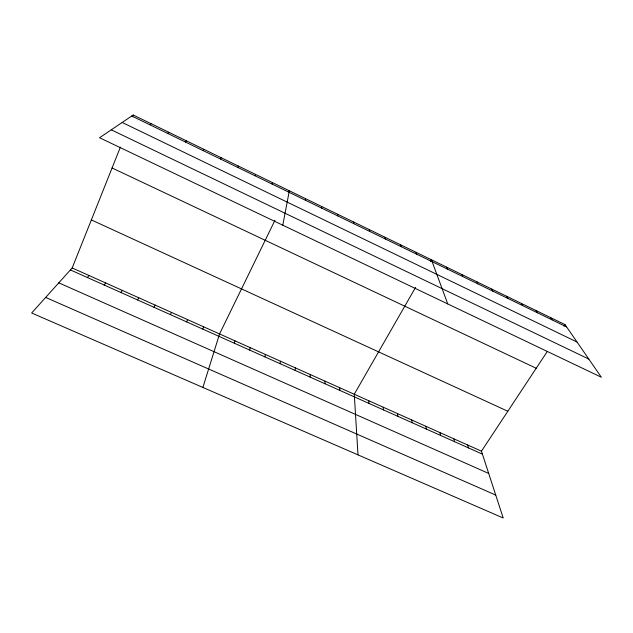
<?xml version="1.0" encoding="UTF-8"?>
<svg xmlns="http://www.w3.org/2000/svg" width="633" height="633" viewBox="0 0 633 633"><rect width="100%" height="100%" fill="white"/><g stroke="black" fill="none" stroke-linecap="round" stroke-linejoin="round"><path stroke-width="0.95" d="M324.982 383.748L325.006 381.145M321.635 208.091L321.683 206.5M310.115 377.094L310.233 374.53M295.144 370.408L295.366 367.876M305.399 200.218L305.565 198.675M280.079 363.674L280.403 361.174M264.918 356.893L265.338 354.433M282.785 225.198L289.336 190.794L288.521 192.472M249.655 350.065L250.177 347.644M234.297 343.197L234.922 340.815M272.087 184.061L272.499 182.621M202.892 387.443L219.564 333.939L274.991 220.229M202.789 329.113L203.636 326.81M254.996 175.768L255.526 174.384M72.186 267.965L481.452 451.179L503.195 517.992L31.65 313.003L72.186 267.965L120.412 147.078M132.487 116.804L133.207 115.008L565.032 324.618L601.35 377.244L99.571 137.749L133.207 115.008M186.64 321.896L187.597 319.625M170.38 314.625L171.448 312.393M237.779 167.421L238.443 166.091M154.009 307.306L155.188 305.122M415.58 287.366L354.266 394.24L357.993 454.866M430.456 261.453L431.421 259.759L447.745 303.927M137.519 299.931L138.817 297.787M220.442 159.01L221.226 157.736M481.452 451.179L547.387 351.331M563.979 326.201L565.032 324.618M120.919 292.509L122.327 290.412M104.2 285.032L105.727 282.983M202.964 150.535L203.881 149.317M87.37 277.507L89.016 275.497M185.358 141.998L186.411 140.835M167.626 133.389L168.805 132.289M149.752 124.725L151.073 123.68M45.663 297.431L495.742 495.085M58.79 282.848L488.7 473.452M70.413 269.927L482.417 454.138M91.35 219.912L507.824 411.252M112.073 167.974L536.206 368.256M111.289 129.828L588.817 359.085M122.177 122.462L577.059 342.049M131.751 115.989L566.622 326.921M550.575 317.6L552.079 319.871M536.032 310.542L537.441 312.765M521.386 303.436L522.7 305.62M506.645 296.276L507.856 298.42M491.801 289.075L492.917 291.172M476.863 281.82L477.875 283.877M461.821 274.516L462.731 276.534M446.669 267.166L447.484 269.136M416.071 252.314L416.672 254.189M467.676 445.007L468.547 447.935M453.806 438.804L454.597 441.699M400.61 244.805L401.108 246.641M439.856 432.553L440.56 435.425M385.038 237.248L385.434 239.037M425.811 426.27L426.428 429.103M411.687 419.948L412.218 422.749M369.363 229.644L369.648 231.385M397.469 413.578L397.904 416.348M383.155 407.177L383.511 409.915M353.586 221.977L353.76 223.671M368.762 400.729L369.015 403.435M337.69 214.263L337.753 215.908M339.684 387.712L339.755 390.347"/></g></svg>
